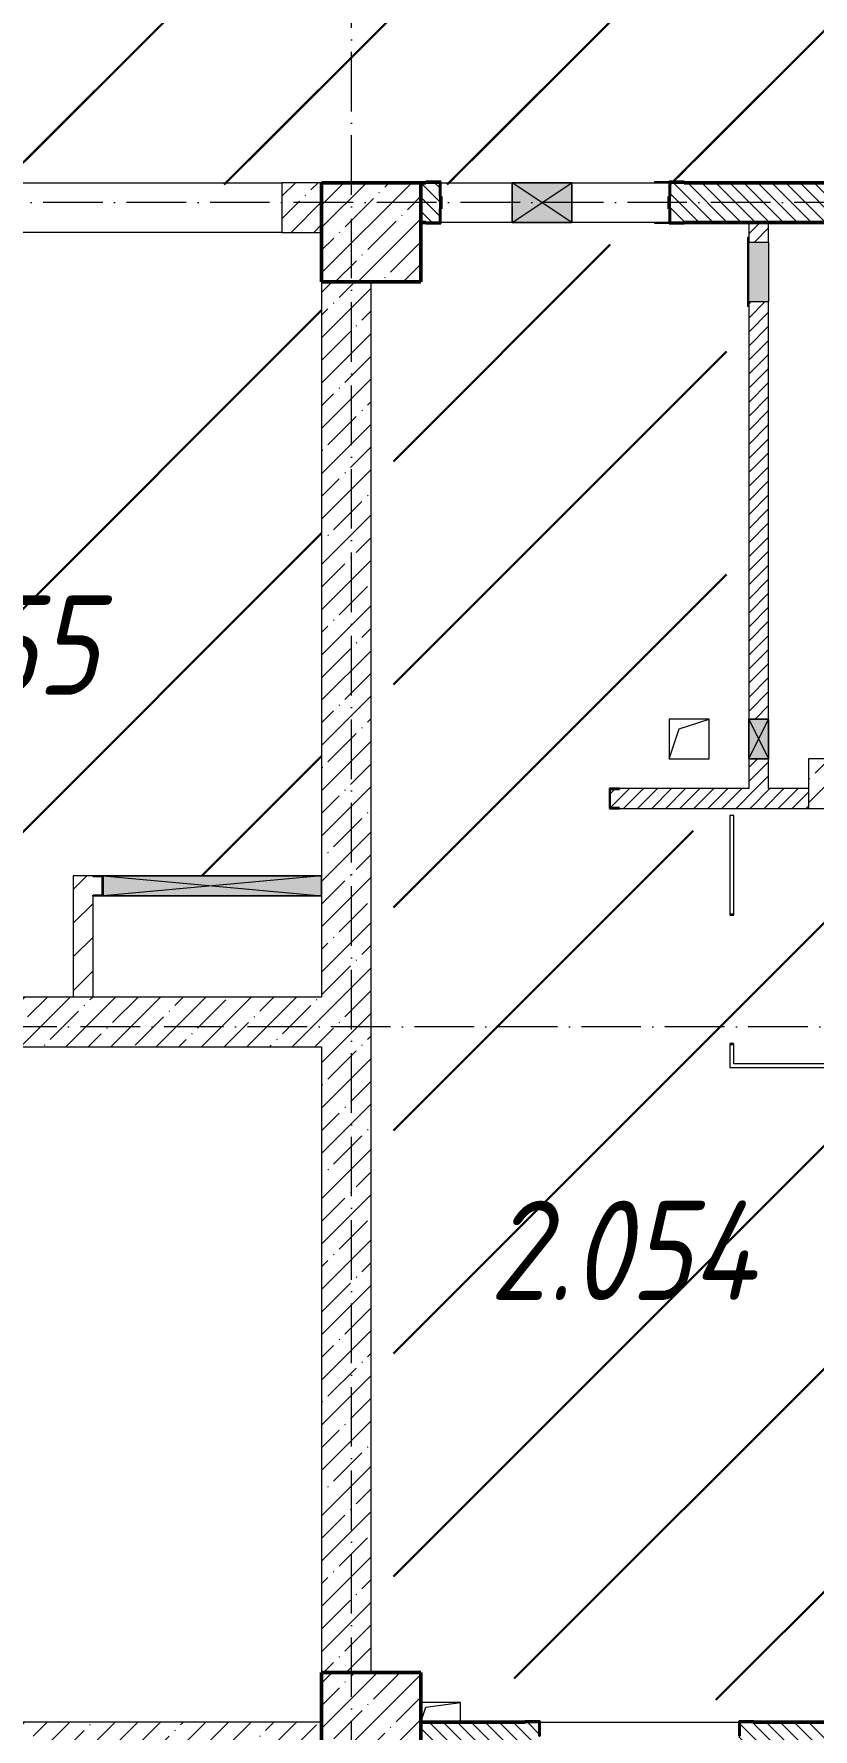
# Model space of a CAD drawing. Header units: millimetres. Extents: x -17017 to 628417, y -109036 to 199237.
# Drawn here: x 520420 to 524342, y 89081 to 97614 of the extents above; entities that cross this region are included whole.
import ezdxf

# ---------------------------------------------------------------- set-up
doc = ezdxf.new("R2010")
doc.units = ezdxf.units.MM
doc.linetypes.add('50_200_ШТРИХ_1Т_ш5_п1_п1_', pattern=[700, 500, -100, 0, -100])
for name, color, linetype, lineweight in [('3.1) ЖБ окна 1.2 м', 102, 'Continuous', 30), ('A-DETL-GENF-OTLN', 7, 'Continuous', 9), ('A-DOOR-OPNG-MCUT', 7, 'Continuous', 35), ('A-GENM-____-MCUT', 7, 'Continuous', 25), ('A-GENM-____-OTLN', 7, 'Continuous', 9), ('A-GENM-____-OTLN-1', 7, 'Continuous', 25), ('A-GLAZ-____-OTLN', 7, 'Continuous', 9), ('A-WALL-____-MCUT-1', 7, 'Continuous', 9), ('A-WALL-____-MCUT-2', 7, 'Continuous', 50), ('A-WALL-____-OTLN', 7, 'Continuous', 9), ('A-WALL-____-PATT-1', 7, 'Continuous', 9), ('A-WALL-FNSH-MCUT-1', 7, 'Continuous', 9), ('I-WALL-____-OTLN', 7, 'Continuous', 9), ('S-COLS-____-MCUT', 7, 'Continuous', 50), ('S-COLS-____-OTLN', 7, 'Continuous', 9), ('S-GRID-____-OTLN-1', 7, '50_200_ШТРИХ_1Т_ш5_п1_п1_', 9), ('Марки помещений', 7, 'Continuous', 9), ('стяжа', 7, 'Continuous', 30)]:
    doc.layers.add(name, color=color, linetype=linetype, lineweight=lineweight)
doc.layers.add('A-DOOR-____-OTLN-1', color=7, linetype='Continuous', lineweight=9, true_color=0xffffff)
doc.layers.add('A-GLAZ-____-OTLN-1', color=7, linetype='Continuous', lineweight=9, true_color=0xc0c0c0)
doc.styles.add('ISOCPEUR_I_3', font='isocpeui.ttf', dxfattribs={"width": 0.85, "height": 2.2})
pattern_1 = [(45, (524287.85, 195180.7), (-561.266, 561.266), [])]
pattern_2 = [(45, (516567.8, 90784.41), (-114.0493, 114.0493), []), (45, (516681.85, 90784.41), (-114.0493, 114.0493), [201.612, -40.322, 3.353, -36.97])]
pattern_3 = [(135, (516567.8, 90784.41), (-35.35534, -35.35534), [])]
pattern_4 = [(45, (516567.8, 90784.41), (-84.8528, 84.8528), [])]
pattern_5 = [(45, (516567.8, 90784.41), (-35.35534, 35.35534), [])]

# ---------------------------------------------------------------- blocks, each defined once
blk = doc.blocks.new('BSC_Колонна _Прямоугольная - 500х500-V83-АР1_План отверстий 2 этажа в осях 1-64_А-ГГ')
at = {"layer": 'S-COLS-____-OTLN'}
h = blk.add_hatch(dxfattribs=at)
h.set_pattern_fill('FP_112', color=256, style=0, pattern_type=2)
h.set_pattern_definition([(45, (-5550, -5831.04), (-114.0493, 114.0493), []), (45, (-5435.95, -5831.04), (-114.0493, 114.0493), [201.613, -40.323, 3.353, -36.97])])
h.paths.add_polyline_path([(-250, -250), (250, -250), (250, 250), (-250, 250)], flags=0)
at = {"layer": 'S-COLS-____-MCUT'}
for p, q in [((250, 250), (-250, 250)), ((-250, 250), (-250, -250)), ((250, -250), (250, 250)), ((-250, -250), (250, -250))]:
    blk.add_line(p, q, dxfattribs=at)
blk = doc.blocks.new('BSC_Колонна _Прямоугольная - 500х500-V84-АР1_План отверстий 2 этажа в осях 1-64_А-ГГ')
at = {"layer": 'S-COLS-____-OTLN'}
h = blk.add_hatch(dxfattribs=at)
h.set_pattern_fill('FP_113', color=256, style=0, pattern_type=2)
h.set_pattern_definition([(45, (-5550, 1668.96), (-114.0493, 114.0493), []), (45, (-5435.95, 1668.96), (-114.0493, 114.0493), [201.613, -40.323, 3.353, -36.97])])
h.paths.add_polyline_path([(-250, -250), (250, -250), (250, 250), (-250, 250)], flags=0)
at = {"layer": 'S-COLS-____-MCUT'}
for p, q in [((250, 250), (-250, 250)), ((-250, 250), (-250, -250)), ((250, -250), (250, 250)), ((-250, -250), (250, -250))]:
    blk.add_line(p, q, dxfattribs=at)
blk = doc.blocks.new('DOR_ДУ_распашная__1Ст_Прямоугольная_ШЕР - Вн_650х2100h_Кабинки С_у-19996353-АР1_План отверстий 2 этажа в осях 1-64_А-ГГ')
at = {"layer": 'A-DOOR-OPNG-MCUT'}
for p, q in [((-325, 10), (-325, -10)), ((325, -10), (325, 10))]:
    blk.add_line(p, q, dxfattribs=at)
blk = doc.blocks.new('Фахверк_СКБ_Уголок - 250_2700-27497298-АР1_План отверстий 2 этажа в осях 1-64_А-ГГ')
at = {"layer": 'A-GENM-____-MCUT'}
for p, q in [((200, 181), (125, 181)), ((125, 181), (125, 106)), ((131, 106), (131, 175)), ((131, 175), (200, 175)), ((200, 175), (200, 181)), ((125, 106), (131, 106)), ((131, -6), (125, -6)), ((125, -6), (125, -81)), ((125, -81), (200, -81)), ((131, -75), (131, -6)), ((200, -75), (131, -75)), ((200, -81), (200, -75))]:
    blk.add_line(p, q, dxfattribs=at)
blk = doc.blocks.new('154_Стойка_СКБ_Уголок - СМ-2180_200-28268025-АР1_План отверстий 2 этажа в осях 1-64_А-ГГ')
at = {"layer": 'A-GENM-____-MCUT'}
for p, q in [((125, 156), (125, 81)), ((200, 156), (125, 156)), ((131, 81), (131, 150)), ((131, 150), (200, 150)), ((200, 150), (200, 156)), ((125, 81), (131, 81)), ((131, 19), (125, 19)), ((125, 19), (125, -56)), ((131, -50), (131, 19)), ((125, -56), (200, -56)), ((200, -50), (131, -50)), ((200, -56), (200, -50))]:
    blk.add_line(p, q, dxfattribs=at)
blk = doc.blocks.new('Стойка_Влож_Уголок_Опорный - Уголок-28213941-АР1_План отверстий 2 этажа в осях 1-64_А-ГГ')
at = {"layer": 'A-GENM-____-OTLN'}
for p, q in [((-212, -6), (-212, 0)), ((0, 0), (0, -6)), ((-212, -75), (-212, -6)), ((-212, -6), (-206, -6)), ((-212, -75), (-206, -75)), ((-6, -6), (0, -6)), ((-6, -75), (0, -75)), ((0, -6), (0, -75))]:
    blk.add_line(p, q, dxfattribs=at)
blk = doc.blocks.new('Фахверк_СКБ_Уголок - 200_3550_зеркало-28264001-АР1_План отверстий 2 этажа в осях 1-64_А-ГГ')
at = {"layer": 'A-GENM-____-MCUT'}
for p, q in [((200, 156), (125, 156)), ((125, 156), (125, 81)), ((131, 81), (131, 150)), ((131, 150), (200, 150)), ((200, 150), (200, 156)), ((125, 81), (131, 81)), ((131, 19), (125, 19)), ((125, 19), (125, -56)), ((131, -50), (131, 19)), ((125, -56), (200, -56)), ((200, -50), (131, -50)), ((200, -56), (200, -50))]:
    blk.add_line(p, q, dxfattribs=at)
blk = doc.blocks.new('154_Фахверк_СКБ_Швеллер - Тип_100_3960-28331862-АР1_План отверстий 2 этажа в осях 1-64_А-ГГ')
at = {"layer": 'A-GENM-____-MCUT'}
for p, q in [((175, 50), (125, 50)), ((125, 50), (125, -50)), ((128, 47), (175, 47)), ((128, -47), (128, 47)), ((175, 47), (175, 50)), ((125, -50), (175, -50)), ((175, -47), (128, -47)), ((175, -50), (175, -47))]:
    blk.add_line(p, q, dxfattribs=at)
blk = doc.blocks.new('AR_Отверстие Ниша - Лючок-32404312-АР1_План отверстий 2 этажа в осях 1-64_А-ГГ')
at = {"layer": 'A-GLAZ-____-OTLN'}
blk.add_hatch(color=256, dxfattribs=at).paths.add_polyline_path([(-150, -50), (150, -50), (150, 50), (-150, 50)], flags=0)
for p, q in [((-150, 50), (150, 50)), ((-150, -50), (-150, 50)), ((150, 50), (150, -50)), ((150, -50), (-150, -50))]:
    blk.add_line(p, q, dxfattribs=at)
blk = doc.blocks.new('Л_Общий_Лючок - Лючок-29683929-АР1_План отверстий 2 этажа в осях 1-64_А-ГГ')
at = {"layer": 'A-GLAZ-____-OTLN-1'}
blk.add_hatch(color=256, dxfattribs=at).paths.add_polyline_path([(324, -6), (324, 0), (-24, 0), (-24, -6), (300, -6)], flags=0)
at = {"layer": 'A-GLAZ-____-OTLN'}
for p, q in [((-24, 0), (-24, -6)), ((324, 0), (324, -6)), ((-24, -6), (324, -6))]:
    blk.add_line(p, q, dxfattribs=at)
blk = doc.blocks.new('AR_Отверстие прямоугольное _в стене_ - AR_Отверстие прямоугольное _в стене__ВК-32402434-АР1_План отверстий 2 этажа в осях 1-64_А-ГГ')
at = {"layer": 'A-GLAZ-____-OTLN'}
blk.add_hatch(color=256, dxfattribs=at).paths.add_polyline_path([(-100, -50), (100, -50), (100, 50), (-100, 50)], flags=0)
at = {"layer": 'A-DETL-GENF-OTLN'}
for p, q in [((-100, -50), (-100, 50)), ((-100, 50), (100, 50)), ((100, 50), (-100, -50)), ((-100, 50), (100, -50)), ((100, 50), (-100, 50)), ((-100, 50), (-100, -50)), ((100, 50), (100, -50)), ((100, -50), (100, 50)), ((100, -50), (-100, -50)), ((-100, -50), (100, -50))]:
    blk.add_line(p, q, dxfattribs=at)
blk = doc.blocks.new('AR_Отверстие прямоугольное _в плите_ - AR_Отверстие прямоугольное _в плите_-30459207-АР1_План отверстий 2 этажа в осях 1-64_А-ГГ')
at = {"layer": 'A-GENM-____-OTLN'}
for p, q in [((100, 100), (-100, 100)), ((-100, 100), (-100, -100)), ((-50, 50), (100, 100)), ((100, -100), (100, 100)), ((-100, -100), (-50, 50)), ((-100, -100), (100, -100))]:
    blk.add_line(p, q, dxfattribs=at)
blk = doc.blocks.new('AR_Отверстие прямоугольное _в плите_ - AR_Отверстие прямоугольное _в плите_-30510746-АР1_План отверстий 2 этажа в осях 1-64_А-ГГ')
at = {"layer": 'A-GENM-____-OTLN'}
for p, q in [((100, 50), (-100, 50)), ((-100, -50), (-75, 25)), ((-75, 25), (100, 50)), ((100, -50), (100, 50))]:
    blk.add_line(p, q, dxfattribs=at)
blk = doc.blocks.new('AR_Отверстие прямоугольное _в стене_ - AR_Отверстие прямоугольное _в стене__ОВ-36901919-АР1_План отверстий 2 этажа в осях 1-64_А-ГГ')
at = {"layer": 'A-GLAZ-____-OTLN'}
blk.add_hatch(color=256, dxfattribs=at).paths.add_polyline_path([(-550, -50), (550, -50), (550, 50), (-550, 50)], flags=0)
at = {"layer": 'A-DETL-GENF-OTLN'}
for p, q in [((-550, -50), (-550, 50)), ((-550, 50), (550, 50)), ((550, 50), (-550, -50)), ((-550, 50), (550, -50)), ((550, 50), (-550, 50)), ((-550, 50), (-550, -50)), ((550, 50), (550, -50)), ((550, -50), (550, 50)), ((550, -50), (-550, -50)), ((-550, -50), (550, -50))]:
    blk.add_line(p, q, dxfattribs=at)
blk = doc.blocks.new('AR_Отверстие прямоугольное _в стене__БезПР - AR_Отверстие прямоугольное _в стене__БезПР-36428349-АР1_План отверстий 2 этажа в осях 1-64_А-ГГ')
at = {"layer": 'A-GLAZ-____-OTLN'}
blk.add_hatch(color=256, dxfattribs=at).paths.add_polyline_path([(-150, 100), (-150, -100), (150, -100), (150, 100)], flags=0)
at = {"layer": 'A-DETL-GENF-OTLN'}
for p, q in [((-150, -100), (-150, 100)), ((-150, 100), (150, 100)), ((150, 100), (-150, -100)), ((-150, 100), (150, -100)), ((150, 100), (-150, 100)), ((-150, 100), (-150, -100)), ((150, 100), (150, -100)), ((150, -100), (150, 100)), ((150, -100), (-150, -100)), ((-150, -100), (150, -100))]:
    blk.add_line(p, q, dxfattribs=at)
at = {"layer": 'A-GLAZ-____-OTLN'}
blk.add_line((150, 100), (-150, 100), dxfattribs=at)
blk = doc.blocks.new('154_Фахверк_СКБ_Швеллер - Тип_100_3960-V200-АР1_План отверстий 2 этажа в осях 1-64_А-ГГ')
at = {"layer": 'A-GENM-____-MCUT'}
for p, q in [((125, 50), (175, 50)), ((128, 47), (128, -47)), ((175, 47), (128, 47)), ((175, 50), (175, 47)), ((175, -50), (125, -50)), ((128, -47), (175, -47)), ((175, -47), (175, -50))]:
    blk.add_line(p, q, dxfattribs=at)
blk = doc.blocks.new('2этаж')
at = {"layer": 'S-GRID-____-OTLN-1', "color": 251, "ltscale": 0.6, "true_color": 0x636466}
for p, q in [((-10141.7, 454533.3), (-10141.7, 508896.9)), ((74727.1, 464997), (-20260.4, 464997)), ((88359, 460847), (-20260.4, 460847))]:
    blk.add_line(p, q, dxfattribs=at)

msp = doc.modelspace()

# ---------------------------------------------------------------- hatches: boundary and pattern name
at = {"layer": 'A-WALL-____-PATT-1'}
h = msp.add_hatch(dxfattribs=at)
h.set_pattern_fill('FP_25', color=256, style=0, pattern_type=2)
h.set_pattern_definition(pattern_2)
h.paths.add_polyline_path([(521867.8, 96615.5), (521867.8, 96865.5), (521667.8, 96865.5), (521667.8, 96615.5)], flags=0)
h.paths.add_polyline_path([(519517.8, 96615.5), (520067.8, 96615.5), (520067.8, 96865.5), (519517.8, 96865.5)], flags=0)
h = msp.add_hatch(dxfattribs=at)
h.set_pattern_fill('FP_6', color=256, style=0, pattern_type=2)
h.set_pattern_definition(pattern_3)
h.paths.add_polyline_path([(526442.8, 96665.5), (526967.8, 96665.5), (526967.8, 96865.5), (526373.8, 96865.5), (526373.8, 96796.5), (526367.8, 96796.5), (526367.8, 96734.5), (526373.8, 96734.5), (526373.8, 96665.5)], flags=0)
h.paths.add_polyline_path([(525211.8, 96665.5), (525211.8, 96734.5), (525217.8, 96734.5), (525217.8, 96796.5), (525211.8, 96796.5), (525211.8, 96865.5), (523623.8, 96864.7), (523623.8, 96796.5), (523617.8, 96796.5), (523617.8, 96734.5), (523623.8, 96734.5), (523624, 96665.5), (525142.8, 96665.5)], flags=0)
h.paths.add_polyline_path([(522461.8, 96665.5), (522461.8, 96734.5), (522467.8, 96734.5), (522467.8, 96796.5), (522461.8, 96796.5), (522461.8, 96865.5), (522367.8, 96865.5), (522367.8, 96665.5), (522392.8, 96665.5)], flags=0)
h = msp.add_hatch(dxfattribs=at)
h.set_pattern_fill('FP_5', color=256, style=0, pattern_type=2)
h.set_pattern_definition(pattern_5)
h.paths.add_polyline_path([(524117.8, 93815.5), (524117.8, 93965.5), (524017.8, 93965.5), (524017.8, 93815.5)], flags=0)
h.paths.add_polyline_path([(524017.8, 94165.5), (524117.8, 94165.5), (524117.8, 96265.5), (524017.8, 96265.5), (524017.8, 94960.3)], flags=0)
h.paths.add_polyline_path([(524017.8, 96565.5), (524117.8, 96565.5), (524117.8, 96665.5), (524017.8, 96665.5)], flags=0)
h = msp.add_hatch(dxfattribs=at)
h.set_pattern_fill('FP_25', color=256, style=0, pattern_type=2)
h.set_pattern_definition(pattern_2)
h.paths.add_polyline_path([(522117.8, 92765.5), (522117.8, 96365.5), (521867.8, 96365.5), (521867.8, 92765.5)], flags=0)
h = msp.add_hatch(dxfattribs=at)
h.set_pattern_fill('FP_25', color=256, style=0, pattern_type=2)
h.set_pattern_definition(pattern_2)
h.paths.add_polyline_path([(529217.8, 93715.5), (529217.8, 93965.5), (525017.8, 93965.5), (525017.8, 93715.5), (528926.4, 93715.5)], flags=0)
h.paths.add_polyline_path([(524817.8, 93715.5), (524817.8, 93965.5), (524317.8, 93965.5), (524317.8, 93715.5)], flags=0)
h = msp.add_hatch(dxfattribs=at)
h.set_pattern_fill('FP_5', color=256, style=0, pattern_type=2)
h.set_pattern_definition(pattern_5)
h.paths.add_polyline_path([(524317.8, 93715.5), (524317.8, 93815.5), (523367.8, 93815.5), (523367.8, 93812.5), (523320.8, 93812.5), (523320.8, 93718.5), (523367.8, 93718.5), (523367.8, 93715.5), (523624, 93715.5)], flags=0)
h = msp.add_hatch(dxfattribs=at)
h.set_pattern_fill('FP_4', color=256, style=0, pattern_type=2)
h.set_pattern_definition(pattern_4)
h.paths.add_polyline_path([(520617.8, 93275.5), (520717.8, 93275.5), (520717.8, 93278.5), (520764.8, 93279.5), (520764.8, 93372.5), (520717.8, 93372.5), (520717.8, 93375.5), (520617.8, 93375.5), (520617.8, 93278.5)], flags=0)
h = msp.add_hatch(dxfattribs=at)
h.set_pattern_fill('FP_4', color=256, style=0, pattern_type=2)
h.set_pattern_definition(pattern_4)
h.paths.add_polyline_path([(520717.8, 92765.5), (520717.8, 93275.5), (520617.8, 93275.5), (520617.8, 92765.5)], flags=0)
h = msp.add_hatch(dxfattribs=at)
h.set_pattern_fill('FP_25', color=256, style=0, pattern_type=2)
h.set_pattern_definition(pattern_2)
h.paths.add_polyline_path([(522117.8, 92515.5), (522117.8, 92765.5), (516667.8, 92765.5), (516667.8, 92515.5), (521867.8, 92515.5)], flags=0)
h = msp.add_hatch(dxfattribs=at)
h.set_pattern_fill('FP_25', color=256, style=0, pattern_type=2)
h.set_pattern_definition(pattern_2)
h.paths.add_polyline_path([(522117.8, 89365.5), (522117.8, 92515.5), (521867.8, 92515.5), (521867.8, 89365.5)], flags=0)
h = msp.add_hatch(dxfattribs=at)
h.set_pattern_fill('FP_25', color=256, style=0, pattern_type=2)
h.set_pattern_definition(pattern_2)
h.paths.add_polyline_path([(521867.8, 88865.5), (521867.8, 89115.5), (514367.8, 89115.5), (514367.8, 88865.5), (521856.5, 88865.5)], flags=0)
h = msp.add_hatch(dxfattribs=at)
h.set_pattern_fill('FP_6', color=256, style=0, pattern_type=2)
h.set_pattern_definition(pattern_3)
h.paths.add_polyline_path([(526967.8, 88865.5), (526967.8, 89115.5), (523973.8, 89115.5), (523973.8, 89046.5), (523967.8, 89046.5), (523967.8, 88934.5), (523973.8, 88934.5), (523973.8, 88865.5), (525391.4, 88865.5)], flags=0)
h.paths.add_polyline_path([(522892.8, 88865.5), (522961.8, 88865.5), (522961.8, 88934.5), (522967.8, 88934.5), (522967.8, 89046.5), (522961.8, 89046.5), (522961.8, 89115.5), (522367.8, 89115.5), (522367.8, 88865.5)], flags=0)
at = {"layer": 'стяжа'}
h = msp.add_hatch(dxfattribs=at)
h.set_pattern_fill('ANSI31', color=5, scale=250)
h.set_pattern_definition(pattern_1)
h.paths.add_polyline_path([(555123.4, 99965.5), (514249.8, 99965.5), (514249.8, 96855.5), (555123.4, 96855.5)])
h.paths.add_polyline_path([(531467.8, 96265.5), (545867.8, 96265.5), (545867.8, 89465.5), (531467.8, 89465.5)])
h.paths.add_polyline_path([(545867.8, 96015.5), (597675.2, 96015.5), (597675.2, 89115.3), (545867.8, 89115.3)])
h = msp.add_hatch(dxfattribs=at)
h.set_pattern_fill('ANSI31', color=5, scale=250)
h.set_pattern_definition(pattern_1)
h.paths.add_polyline_path([(597675.2, 89115.3), (545867.8, 89115.3), (531467.8, 89465.5), (531467.8, 96855.5), (514249.8, 96855.5), (514249.8, 99965.5), (555123.4, 99965.5), (555123.4, 96015.5), (597675.2, 96015.5)])
h.paths.add_polyline_path([(536867.8, 89343), (536879.8, 89343), (536879.8, 89368), (536867.8, 89368)], flags=16)
h.paths.add_polyline_path([(536867.8, 96065.5), (536867.8, 94865.5), (536867.8, 93529.3, -2.052883), (536898.8, 93553.5, -0.372712), (536767.8, 93582.5), (536767.8, 94819.5), (536872, 96065.5)], flags=0)
h.paths.add_polyline_path([(538199.8, 96572.8, -0.625627), (538317.8, 96815.4), (538199.8, 96844.9)], flags=16)
h.paths.add_polyline_path([(538079.8, 96765.5), (537979.8, 96765.5), (537979.8, 96465.5), (538079.8, 96465.5)], flags=16)
h.paths.add_polyline_path([(538288.5, 96277.5, -1), (538337.1, 96265.5), (538517.8, 96265.5), (538517.8, 96277.5)], flags=16)
h.paths.add_polyline_path([(537867.8, 96977.5), (538079.8, 96977.5), (538199.8, 97118.2), (537867.8, 97118.2)], flags=16)
h.paths.add_polyline_path([(516417.8, 96977.5), (519857.8, 96981.5), (516417.8, 96981.5), (516410.9, 96977.5)], flags=16)
h.paths.add_polyline_path([(514617.8, 97657.5), (514617.8, 97115.5), (514729.8, 96977.5), (514729.8, 97657.5)], flags=16)
h.paths.add_polyline_path([(514367.8, 97565.5), (514597.8, 97115.5), (514597.8, 97545.5), (514398.6, 98978.7, -0.526622), (514367.8, 98951.3)], flags=16)
h.paths.add_polyline_path([(545979.8, 99753.5), (545367.8, 99753.5), (545255.8, 99653.5), (545979.8, 99653.5)], flags=16)
h.paths.add_polyline_path([(552967.8, 96877.5), (552967.8, 96865.5), (554367.8, 96865.5), (554430.8, 96877.5)], flags=16)
h.paths.add_polyline_path([(539799.8, 96425.5), (539799.8, 96065.5), (538867.8, 96065.5), (538555.8, 96065.5), (538555.8, 97118.2), (538867.8, 97118.2), (538867.8, 96877.5), (540292.8, 96877.5), (540292.8, 96425.5)], flags=16)
h.paths.add_polyline_path([(538667.8, 96877.5), (538655.8, 96877.5), (538655.8, 96865.5), (538667.8, 96265.5)], flags=0)
h.paths.add_polyline_path([(537967.8, 96265.5), (538667.8, 96265.5), (539017.8, 96665.5), (538867.8, 96665.5)], flags=16)
h.paths.add_polyline_path([(539896.3, 96653.5, -1), (539847.7, 96665.5), (539579.8, 96665.5), (539579.8, 96653.5)], flags=0)
h.paths.add_polyline_path([(539567.8, 96865.5), (539567.8, 96065.5), (539467.8, 96065.5), (539467.8, 96165.5), (539467.8, 96865.5)], flags=0)
h.paths.add_polyline_path([(542355.8, 96265.5), (542367.8, 96265.5), (542367.8, 96365.5), (542355.8, 96653.5)], flags=16)
h.paths.add_polyline_path([(545467.8, 96115.5), (546767.8, 96115.5), (546767.8, 96665.5), (545967.8, 96665.5), (545467.8, 96691.8)], flags=0)
h.paths.add_polyline_path([(542042.8, 96865.5), (542042.8, 96665.5), (542367.8, 96665.5), (542367.8, 96865.5)], flags=16)
h.paths.add_polyline_path([(542867.8, 96365.5), (545467.8, 96365.5), (545467.8, 96015.5), (546867.8, 96015.5), (546867.8, 96665.5), (546767.8, 96665.5), (546742.8, 96665.5), (545921.3, 96877.5), (546667.8, 96877.5), (547667.8, 96877.5), (549292.8, 96877.5), (549292.8, 96665.5), (549267.8, 96665.5), (549267.8, 96015.5), (547867.8, 96015.5), (547767.8, 96015.5), (545367.8, 96015.5)], flags=16)
h.paths.add_polyline_path([(542867.8, 96665.5), (545367.8, 96665.5), (545367.8, 96865.5), (542867.8, 96865.5)], flags=16)
h.paths.add_polyline_path([(514729.8, 99903.5), (514729.8, 99653.5), (514367.8, 99653.5), (514367.8, 99903.5), (542255.8, 99903.5), (542867.8, 99753.5), (542867.8, 99903.5), (545255.8, 99903.5), (545867.8, 99765.5), (545255.8, 99765.5), (545255.8, 99903.5), (543315.8, 99903.5), (543315.8, 99653.5), (542255.8, 99653.5)], flags=16)
h.paths.add_polyline_path([(535767.8, 96865.5), (535767.8, 96665.5), (536367.8, 96665.5), (535667.8, 96846.1), (535667.8, 96665.5), (535767.8, 96665.5), (536367.8, 96865.5)], flags=16)
h.paths.add_polyline_path([(535667.8, 96265.5), (535667.8, 96365.5), (536667.8, 96365.5), (536667.8, 96265.5), (536667.8, 96053.5), (536655.8, 96053.5)], flags=16)
h.paths.add_polyline_path([(544262.2, 93301.5, -1), (543782.2, 93301.5, -1)], flags=0)
h.paths.add_polyline_path([(545057.4, 98007.9, -1), (545537.4, 98007.9, -1)], flags=16)
h.paths.add_polyline_path([(546667.8, 96865.5), (547667.8, 96865.5), (547867.8, 96865.5), (547867.8, 96115.5), (547767.8, 96015.5), (547767.8, 96665.5), (546967.8, 96665.5), (545967.8, 96865.5)], flags=0)
h.paths.add_polyline_path([(551255.8, 99903.5), (551867.8, 99765.5), (551867.8, 99903.5), (554255.8, 99903.5), (555002.8, 99765.5), (555067.8, 99765.5), (555067.8, 99653.5), (554255.8, 99653.5), (552315.8, 99903.5), (552315.8, 99653.5), (551255.8, 99653.5), (545979.8, 99903.5)], flags=16)
h.paths.add_polyline_path([(535237.3, 94778.2, -1), (534757.3, 94778.2, -1)], flags=0)
h.paths.add_polyline_path([(543367.8, 89365.5), (542867.8, 89365.5), (542867.8, 89340.5), (543342.8, 89340.5)], flags=16)
h.paths.add_polyline_path([(545365.3, 89440.5), (545842.8, 89440.5), (545867.8, 89465.5), (545365.3, 89465.5)], flags=16)
h.paths.add_polyline_path([(545879.8, 89127.5), (545879.8, 89385.5), (545867.8, 89385.5), (545867.8, 89365.5)], flags=16)
h.paths.add_polyline_path([(546567.8, 89127.5), (548367.8, 89127.5), (549567.8, 89127.5), (551355.8, 89127.5), (551832.5, 89443), (551390.3, 89443), (551390.3, 89115.5), (549567.8, 89115.5), (548442.8, 89115.5), (546567.8, 89115.5), (545879.8, 89127.5)], flags=16)
h.paths.add_polyline_path([(551067.8, 96665.5), (551367.8, 96665.5), (551367.8, 96865.5), (551067.8, 96865.5)], flags=16)
h.paths.add_polyline_path([(550967.8, 95965.5), (551367.8, 95965.5), (551367.8, 96065.5), (551067.8, 96065.5)], flags=16)
h.paths.add_polyline_path([(550967.8, 96065.5), (550967.8, 95953.5), (550955.8, 95953.5), (550955.8, 96865.5), (550967.8, 96865.5)], flags=16)
h.paths.add_polyline_path([(554767.8, 95965.5), (554867.8, 95965.5), (554867.8, 96065.5), (554767.8, 96065.5)], flags=0)
h.paths.add_polyline_path([(551467.8, 96665.5), (554767.8, 96665.5), (554767.8, 95965.5), (554879.8, 95953.5), (554879.8, 95965.5), (552967.8, 95965.5), (551367.8, 95965.5), (551367.8, 96065.5), (551467.8, 96065.5)], flags=16)
h.paths.add_polyline_path([(552867.8, 96865.5), (552867.8, 96665.5), (552967.8, 96665.5), (554367.8, 96865.5)], flags=16)
h.paths.add_polyline_path([(554355.8, 89115.5), (554367.8, 89115.5), (554415.9, 89127.5), (554355.8, 89127.5)], flags=16)
h.paths.add_polyline_path([(552567.8, 89127.5), (554355.8, 89115.5), (552567.8, 89115.5), (551879.8, 89127.5)], flags=16)
h.paths.add_polyline_path([(551870.3, 89365.5), (551845.3, 89365.5), (551845.3, 89443), (551870.3, 89468)], flags=16)
h.paths.add_polyline_path([(524942.8, 96977.5), (521867.8, 96977.5), (521667.8, 96865.5), (521867.8, 96865.5)], flags=16)
h.paths.add_polyline_path([(526967.8, 96865.5), (526442.8, 96865.5), (524942.8, 96977.5), (526642.8, 96977.5)], flags=16)
h.paths.add_polyline_path([(557592.8, 89340.5), (557567.8, 89365.5), (557567.8, 89121.5), (557592.8, 89121.5)], flags=0)
h.paths.add_polyline_path([(555767.8, 89115.5), (557567.8, 89115.5), (558417.8, 89375), (557917.8, 89375), (557917.8, 89365.5), (557567.8, 89365.5)], flags=16)
h.paths.add_polyline_path([(555742.8, 89340.5), (555767.8, 89365.5), (555417.8, 89365.5), (555417.8, 89340.5)], flags=16)
h.paths.add_polyline_path([(561267.8, 89368), (561267.8, 92790.5), (561067.9, 89368)], flags=16)
h.paths.add_polyline_path([(561770.3, 89343), (561770.3, 89377.5), (561417.8, 89377.5), (561417.8, 89343)], flags=16)
h.paths.add_polyline_path([(558755.3, 89121.5), (558767.8, 89121.5), (558767.8, 89127.5), (558755.3, 89127.5)], flags=16)
h.paths.add_polyline_path([(560905.8, 89377.5), (561267.8, 92790.5), (561267.8, 89115.5), (560642.8, 89115.5), (558767.8, 89115.5), (558742.8, 89133.3), (558742.8, 89127.5), (560567.8, 89127.5), (560905.8, 89300.6)], flags=16)
h.paths.add_polyline_path([(521867.8, 96977.5), (519867.8, 96977.5), (519517.8, 96865.5), (520067.8, 96865.5)], flags=16)
h.paths.add_polyline_path([(560567.8, 89127.5), (560905.8, 89127.5), (560917.8, 89115.5), (560642.8, 89115.5)], flags=0)
h.paths.add_polyline_path([(575567.8, 89227.5), (570857.8, 89227.5), (570777.4, 89127.5), (575567.8, 89127.5), (575567.8, 89127.5)], flags=16)
h.paths.add_polyline_path([(569567.8, 89127.5), (569587.8, 89127.5), (569587.8, 89227.5), (569567.8, 89227.5)], flags=16)
h.paths.add_polyline_path([(563567.8, 89127.5), (564767.8, 89127.5), (566565.3, 89127.5), (566565.3, 89377.5), (567055.8, 89377.5), (567067.8, 89380), (567067.8, 94740.5), (567067.8, 95965.5), (567379.8, 96021.4), (567379.8, 89477.5), (567529.8, 89477.5), (569637.7, 89115.5), (567379.8, 89115.5), (567379.8, 89343), (566590.3, 89343), (566590.3, 89115.5), (564767.8, 89115.5), (563642.8, 89115.5), (561773.8, 89115.5), (561773.8, 89127.5)], flags=16)
h.paths.add_polyline_path([(566567.8, 89115.5), (566567.8, 89127.5), (566565.3, 89127.5), (564767.8, 89115.5)], flags=0)
h.paths.add_polyline_path([(564515.2, 91248.2, -1), (564995.2, 91248.2, -1)], flags=16)
h.paths.add_polyline_path([(567067.8, 89368), (566917.8, 89368), (566917.8, 89365.5), (567067.8, 89365.5)], flags=0)
h.paths.add_polyline_path([(569567.8, 89115.5), (570314, 89345.5), (569587.8, 89345.5), (569457.8, 89329), (569457.8, 89115.5)], flags=16)
h.paths.add_polyline_path([(569457.8, 89477.5), (570857.8, 89477.5), (570857.8, 89227.5), (570767.8, 89121.5), (570767.8, 89127.5), (570747.8, 89127.5), (569870.6, 89365.5), (569567.8, 89365.5)], flags=16)
h.paths.add_polyline_path([(588539.1, 89477.5), (588287.8, 89377.5), (588979.8, 89377.5), (589099.1, 89477.5)], flags=16)
h.paths.add_polyline_path([(578567.8, 89127.5), (578587.8, 89127.5), (578587.8, 89227.5), (578567.8, 89227.5)], flags=0)
h.paths.add_polyline_path([(578567.8, 89127.5), (579309, 89345.5), (578587.8, 89345.5), (578457.8, 89329), (578457.8, 89127.5)], flags=0)
h.paths.add_polyline_path([(575587.8, 89127.5), (575567.8, 89127.5), (575567.8, 89121.5), (575587.8, 89121.5)], flags=16)
h.paths.add_polyline_path([(575467.8, 89377.5), (576527.8, 89377.5), (576527.8, 89127.5), (576767.8, 89127.5), (578567.8, 89115.5), (576767.8, 89115.5), (576429.8, 89127.5), (576429.8, 89377.5), (575917.8, 89377.5), (575917.8, 89115.5), (575642.8, 89115.5), (575583, 89365.5), (575467.8, 89365.5)], flags=16)
h.paths.add_polyline_path([(575989.2, 91546.1, -1), (576469.2, 91546.1, -1)], flags=16)
h.paths.add_polyline_path([(578457.8, 89477.5), (579857.8, 89477.5), (584477.8, 89227.5), (584477.8, 89477.5), (585517.8, 89477.5), (586982.1, 89227.5), (587459.8, 89227.5), (587459.8, 89477.5), (588219.8, 89477.5), (588287.8, 89465.5), (588287.8, 89377.5), (588287.8, 89115.5), (587642.8, 89115.5), (585767.8, 89115.5), (585429.8, 89127.5), (585429.8, 89377.5), (584917.8, 89377.5), (584917.8, 89115.5), (582767.8, 89115.5), (581642.8, 89115.5), (579767.8, 89115.5), (578863.1, 89365.5), (578567.8, 89365.5)], flags=16)
h.paths.add_polyline_path([(579747.8, 89127.5), (579747.8, 89121.5), (579767.8, 89121.5), (579767.8, 89127.5)], flags=16)
h.paths.add_polyline_path([(581567.8, 89127.5), (582767.8, 89127.5), (584567.8, 89127.5), (584567.8, 89365.5), (584917.8, 89365.5), (584917.8, 89115.5), (584642.8, 89115.5), (582767.8, 89115.5), (581642.8, 89115.5), (579767.8, 89127.5)], flags=16)
h.paths.add_polyline_path([(588219.8, 89577.5), (588219.8, 89445.5), (588267.8, 89445.5), (588539.8, 89577.5)], flags=16)
h.paths.add_polyline_path([(587587.8, 89127.5), (587567.8, 89127.5), (587567.8, 89121.5), (587587.8, 89121.5)], flags=0)
h.paths.add_polyline_path([(587567.8, 89115.5), (588094.5, 89345.5), (587587.8, 89345.5), (585767.8, 89115.5)], flags=16)
h.paths.add_polyline_path([(591355.8, 89477.5), (591355.8, 89377.5), (591967.8, 89377.5), (592079.8, 89477.5)], flags=16)
h.paths.add_polyline_path([(588967.8, 89127.5), (588979.8, 89127.5), (591455.8, 89127.5), (591467.8, 89115.5), (588967.8, 89115.5)], flags=16)
h.paths.add_polyline_path([(596867.8, 89365.5), (597467.8, 89365.5), (597467.8, 89485.5), (596867.8, 89485.5)], flags=16)
h.paths.add_polyline_path([(596842.8, 89115.5), (591979.8, 89115.5), (591979.8, 89227.5), (596867.8, 89227.5), (596967.8, 89247.1), (596967.8, 89345.5), (597467.8, 89345.5), (597467.8, 89115.5)], flags=16)
h.paths.add_polyline_path([(591979.8, 89127.5), (596767.8, 89127.5), (596987.8, 89127.5), (596987.8, 89115.5), (591979.8, 89115.5)], flags=0)
h.paths.add_polyline_path([(545867.8, 96015.5), (545867.8, 96265.5), (531467.8, 96265.5), (531467.8, 89465.5), (545867.8, 89465.5)], flags=16)
h.paths.add_polyline_path([(536852.1, 93541.2, -0.174623), (536786.2, 93563.4, -1.111514), (536736.8, 93558.2, -0.48712), (536767.8, 93582.5), (536767.8, 94819.5), (536867.8, 96015.5), (536867.8, 96065.5), (536770.8, 96065.5), (536667.8, 96065.5), (536667.8, 96053.5), (536655.8, 96053.5), (536655.8, 96065.5), (536767.8, 96065.5), (536864.8, 96065.5), (538667.8, 96065.5), (538867.8, 96065.5), (538867.8, 96165.5), (539467.8, 96165.5), (539467.8, 96065.5), (538867.8, 96065.5), (538555.8, 96065.5), (536872, 96065.5), (536867.8, 96015.5), (536867.8, 94865.5), (536867.8, 93577.8, -0.48712), (536898.8, 93553.5, -0.770165)], flags=0)
h.paths.add_polyline_path([(536867.8, 93529.3, -0.782881), (536867.8, 93577.8)], flags=0)
h.paths.add_polyline_path([(575799.4, 91312.7), (576479.2, 91312.7), (576479.2, 91792.7), (575799.4, 91792.7)], flags=24)
h.paths.add_polyline_path([(564325.5, 91014.8), (565014, 91014.8), (565014, 91494.8), (564325.5, 91494.8)], flags=24)
h.paths.add_polyline_path([(534580.5, 94544.8), (535237.9, 94544.8), (535237.9, 95024.8), (534580.5, 95024.8)], flags=8)
h.paths.add_polyline_path([(543592.5, 93068.1), (544273.4, 93068.1), (544273.4, 93548.1), (543592.5, 93548.1)], flags=8)
h.paths.add_polyline_path([(544867.6, 97774.5), (545548.3, 97774.5), (545548.3, 98254.5), (544867.6, 98254.5)], flags=24)
h = msp.add_hatch(dxfattribs=at)
h.set_pattern_fill('ANSI31', color=5, scale=250)
h.set_pattern_definition(pattern_1)
h.paths.add_polyline_path([(529005.8, 95853.5), (528555.8, 95853.5), (528555.8, 96553.5), (527579.8, 96553.5), (527579.8, 96253.5), (527079.8, 96253.5), (527079.8, 94527.5), (529005.8, 94527.5)])
h.paths.add_polyline_path([(527775.4, 96135.1, -1), (528255.4, 96135.1, -1)], flags=16)
h.paths.add_polyline_path([(526635.8, 96433.5), (524699.8, 96433.5), (524699.8, 94547.5), (526635.8, 94547.5)])
h.paths.add_polyline_path([(526026.2, 96066, -1), (526506.2, 96066, -1)], flags=16)
h.paths.add_polyline_path([(523905.8, 96553.5), (522479.8, 96553.5), (522479.8, 96253.5), (522229.8, 96253.5), (522229.8, 89565.5), (522837.8, 89565.5), (522837.8, 89227.5), (526355.8, 89227.5), (526355.8, 93603.5), (523205.8, 93603.5), (523205.8, 93927.5), (523905.8, 93927.5)])
h.paths.add_polyline_path([(526235.8, 91696.3), (526235.8, 91713.1), (526226.7, 91713.1, 0.253355)], flags=16)
h.paths.add_polyline_path([(523827, 94909.8, -1), (523777, 94909.8, -1)], flags=16)
h.paths.add_polyline_path([(524978.4, 92967.9, -1), (524498.4, 92967.9, -1)], flags=16)
h.paths.add_polyline_path([(524679.8, 92271.7), (525238.5, 91713.1), (524679.8, 91154.4), (524121.1, 91713.1)], flags=16)
h.paths.add_polyline_path([(523924, 90775.7, -1), (523444, 90775.7, -1)], flags=16)
h.paths.add_polyline_path([(521867.8, 94388.5, -2.052883), (521836.8, 94364.2, -0.48712), (521867.8, 94388.5), (521867.8, 96365.5), (521772.6, 96603.5), (521667.8, 96603.5), (520620.5, 95931.4, -2.371531), (520374.4, 95691.5), (519517.8, 95232.9), (519517.8, 95465.5), (518617.8, 95465.5), (518617.8, 95165.5), (518367.8, 95165.5), (516667.8, 95465.5), (516667.8, 92765.5), (518367.8, 92765.5), (518367.8, 93815.5), (518617.8, 93815.5), (518617.8, 92765.5), (519909.7, 92765.5, -16.483773), (519910.4, 92771.5), (519910.8, 92765.5), (520605.8, 92765.5), (520605.8, 93375.5), (521867.8, 93375.5)])
h.paths.add_polyline_path([(516417.8, 96603.5), (516217.8, 96603.5), (516217.8, 96615.5), (515596.6, 96615.5, -1.277333), (515548, 96615.5), (514587.8, 96615.5), (514587.8, 96603.5), (514367.8, 96603.5), (514367.8, 89127.5), (516417.8, 89127.5)])
h.paths.add_polyline_path([(515337.6, 90950.1, -1), (514857.6, 90950.1, -1)], flags=16)
h.paths.add_polyline_path([(530755.8, 93603.5), (530305.8, 93603.5), (530305.8, 93927.5), (530755.8, 93927.5), (530755.8, 96553.5), (529329.8, 96553.5), (529329.8, 93603.5), (527179.8, 93603.5), (527179.8, 89477.5), (527579.8, 89477.5), (527579.8, 89227.5), (530277.8, 89227.5), (530277.8, 89500.5), (530755.8, 89500.5)])
h.paths.add_polyline_path([(527322.5, 90193.4), (528310.8, 90193.4), (528869.5, 90752.1), (529428.1, 90193.4), (528869.5, 89634.8), (528310.8, 90193.4), (527322.5, 90193.4, -1), (527282.5, 90193.4, -1)], flags=16)
h.paths.add_polyline_path([(529035.2, 91071.6, -1), (528555.2, 91071.6, -1)], flags=16)
h.paths.add_polyline_path([(530628.1, 94835.5, -1), (530678.1, 94835.5, -1)], flags=16)
h.paths.add_polyline_path([(527598.6, 95901.7), (528262.1, 95901.7), (528262.1, 96381.7), (527598.6, 96381.7)], flags=24)
h.paths.add_polyline_path([(525849.5, 95832.5), (526512.8, 95832.5), (526512.8, 96312.5), (525849.5, 96312.5)], flags=24)
h.paths.add_polyline_path([(524321.6, 92734.5), (524984.8, 92734.5), (524984.8, 93214.5), (524321.6, 93214.5)], flags=24)
h.paths.add_polyline_path([(523254.2, 90542.3), (523917.5, 90542.3), (523917.5, 91022.3), (523254.2, 91022.3)], flags=24)
h.paths.add_polyline_path([(520197.7, 95458.1), (520860, 95458.1), (520860, 95938.1), (520197.7, 95938.1)], flags=24)
h.paths.add_polyline_path([(514680.8, 90716.7), (515334.2, 90716.7), (515334.2, 91196.7), (514680.8, 91196.7)], flags=24)
h.paths.add_polyline_path([(528398.5, 90838.2), (529034.4, 90838.2), (529034.4, 91318.2), (528398.5, 91318.2)], flags=24)

# ---------------------------------------------------------------- linework, layer by layer
at = {"layer": 'A-WALL-____-MCUT-1'}
for p, q in [((521867.8, 96865.5), (521667.8, 96865.5)), ((521667.8, 96865.5), (521667.8, 96615.5)), ((521667.8, 96615.5), (521867.8, 96615.5)), ((521867.8, 96365.5), (521867.8, 93375.5)), ((522117.8, 89365.5), (522117.8, 96365.5)), ((524817.8, 93965.5), (524317.8, 93965.5)), ((524317.8, 93965.5), (524317.8, 93715.5)), ((524317.8, 93715.5), (524817.8, 93715.5)), ((521867.8, 93275.5), (521867.8, 92765.5)), ((521867.8, 92765.5), (518617.8, 92765.5)), ((516417.8, 92515.5), (521867.8, 92515.5)), ((521867.8, 92515.5), (521867.8, 89365.5)), ((521867.8, 89115.5), (514367.8, 89115.5))]:
    msp.add_line(p, q, dxfattribs=at)
at = {"layer": 'A-WALL-____-MCUT-2'}
for p, q in [((522392.8, 96865.5), (522367.8, 96865.5)), ((525142.8, 96865.5), (523692.8, 96865.5)), ((522467.8, 96734.5), (522467.8, 96796.5)), ((523617.8, 96796.5), (523617.8, 96734.5)), ((522367.8, 96665.5), (522392.8, 96665.5)), ((523692.8, 96665.5), (525142.8, 96665.5)), ((522892.8, 89115.5), (522367.8, 89115.5)), ((526967.8, 89115.5), (524042.8, 89115.5))]:
    msp.add_line(p, q, dxfattribs=at)
at = {"layer": 'A-WALL-____-OTLN'}
for p, q in [((520067.8, 96865.5), (521667.8, 96865.5)), ((521667.8, 96615.5), (520067.8, 96615.5)), ((522967.8, 89115.5), (523967.8, 89115.5))]:
    msp.add_line(p, q, dxfattribs=at)
at = {"layer": 'A-WALL-FNSH-MCUT-1'}
for p, q in [((524017.8, 96665.5), (524017.8, 96565.5)), ((524117.8, 96565.5), (524117.8, 96665.5)), ((524017.8, 96265.5), (524017.8, 94165.5)), ((524117.8, 94165.5), (524117.8, 96265.5)), ((524017.8, 93965.5), (524017.8, 93815.5)), ((524117.8, 93815.5), (524117.8, 93965.5)), ((524017.8, 93815.5), (523367.8, 93815.5)), ((524317.8, 93815.5), (524117.8, 93815.5)), ((523367.8, 93715.5), (524317.8, 93715.5)), ((523942.8, 93680.5), (523922.8, 93680.5)), ((523922.8, 93680.5), (523922.8, 93180.5)), ((523942.8, 93180.5), (523942.8, 93680.5)), ((520717.8, 93375.5), (520617.8, 93375.5)), ((520617.8, 93375.5), (520617.8, 92765.5)), ((520717.8, 92765.5), (520717.8, 93275.5)), ((523922.8, 92530.5), (523922.8, 92410.5)), ((523942.8, 92430.5), (523942.8, 92530.5)), ((526432.8, 92430.5), (523942.8, 92430.5)), ((523922.8, 92410.5), (526432.8, 92410.5))]:
    msp.add_line(p, q, dxfattribs=at)
at = {"layer": 'I-WALL-____-OTLN'}
for p, q in [((522467.8, 96865.5), (522827.8, 96865.5)), ((523127.8, 96865.5), (523617.8, 96865.5)), ((522827.8, 96665.5), (522467.8, 96665.5)), ((523617.8, 96665.5), (523127.8, 96665.5))]:
    msp.add_line(p, q, dxfattribs=at)

# ---------------------------------------------------------------- block references
at = {"layer": '3.1) ЖБ окна 1.2 м'}
msp.add_blockref('2этаж', (532159.5, -368231.5), dxfattribs=at)
at = {"layer": 'A-DOOR-____-OTLN-1', "rotation": 90}
msp.add_blockref('DOR_ДУ_распашная__1Ст_Прямоугольная_ШЕР - Вн_650х2100h_Кабинки С_у-19996353-АР1_План отверстий 2 этажа в осях 1-64_А-ГГ', (523932.8, 92855.5), dxfattribs=at)
at = {"layer": 'A-GENM-____-OTLN', "rotation": 269.9999999999995}
msp.add_blockref('Стойка_Влож_Уголок_Опорный - Уголок-28213941-АР1_План отверстий 2 этажа в осях 1-64_А-ГГ', (523617.8, 96659.5), dxfattribs=at)
at = {"layer": 'A-GENM-____-OTLN'}
for name, p in [('AR_Отверстие прямоугольное _в плите_ - AR_Отверстие прямоугольное _в плите_-30459207-АР1_План отверстий 2 этажа в осях 1-64_А-ГГ', (523717.8, 94065.5)), ('AR_Отверстие прямоугольное _в плите_ - AR_Отверстие прямоугольное _в плите_-30510746-АР1_План отверстий 2 этажа в осях 1-64_А-ГГ', (522467.8, 89165.5))]:
    msp.add_blockref(name, p, dxfattribs=at)
at = {"layer": 'A-GENM-____-OTLN-1', "rotation": 180}
for name, p in [('Фахверк_СКБ_Уголок - 200_3550_зеркало-28264001-АР1_План отверстий 2 этажа в осях 1-64_А-ГГ', (522592.8, 96815.5)), ('154_Фахверк_СКБ_Швеллер - Тип_100_3960-V200-АР1_План отверстий 2 этажа в осях 1-64_А-ГГ', (520892.8, 93325.5)), ('Фахверк_СКБ_Уголок - 250_2700-27497298-АР1_План отверстий 2 этажа в осях 1-64_А-ГГ', (523092.8, 89040.5))]:
    msp.add_blockref(name, p, dxfattribs=at)
at = {"layer": 'A-GENM-____-OTLN-1'}
for name, p in [('154_Стойка_СКБ_Уголок - СМ-2180_200-28268025-АР1_План отверстий 2 этажа в осях 1-64_А-ГГ', (523492.8, 96715.5)), ('154_Фахверк_СКБ_Швеллер - Тип_100_3960-28331862-АР1_План отверстий 2 этажа в осях 1-64_А-ГГ', (523192.8, 93765.5)), ('Фахверк_СКБ_Уголок - 250_2700-27497298-АР1_План отверстий 2 этажа в осях 1-64_А-ГГ', (523842.8, 88940.5))]:
    msp.add_blockref(name, p, dxfattribs=at)
at = {"layer": 'A-GLAZ-____-OTLN'}
for name, p, rotation in [('AR_Отверстие прямоугольное _в стене__БезПР - AR_Отверстие прямоугольное _в стене__БезПР-36428349-АР1_План отверстий 2 этажа в осях 1-64_А-ГГ', (522977.8, 96765.5), 180), ('Л_Общий_Лючок - Лючок-29683929-АР1_План отверстий 2 этажа в осях 1-64_А-ГГ', (524017.8, 96565.5), 269.9999999999997), ('AR_Отверстие Ниша - Лючок-32404312-АР1_План отверстий 2 этажа в осях 1-64_А-ГГ', (524067.8, 96415.5), 89.9999999999997), ('AR_Отверстие прямоугольное _в стене_ - AR_Отверстие прямоугольное _в стене__ВК-32402434-АР1_План отверстий 2 этажа в осях 1-64_А-ГГ', (524067.8, 94065.5), 89.9999999999997)]:
    msp.add_blockref(name, p, dxfattribs=dict(at, rotation=rotation))
msp.add_blockref('AR_Отверстие прямоугольное _в стене_ - AR_Отверстие прямоугольное _в стене__ОВ-36901919-АР1_План отверстий 2 этажа в осях 1-64_А-ГГ', (521317.8, 93325.5), dxfattribs=at)
at = {"layer": 'S-COLS-____-OTLN'}
for name, p in [('BSC_Колонна _Прямоугольная - 500х500-V83-АР1_План отверстий 2 этажа в осях 1-64_А-ГГ', (522117.8, 96615.5)), ('BSC_Колонна _Прямоугольная - 500х500-V84-АР1_План отверстий 2 этажа в осях 1-64_А-ГГ', (522117.8, 89115.5))]:
    msp.add_blockref(name, p, dxfattribs=at)

# ---------------------------------------------------------------- texts
at = {"layer": 'Марки помещений', "char_height": 500, "attachment_point": 1, "style": 'ISOCPEUR_I_3'}
for s, insert, width in [('2.055', (519417.6, 94787.8), 785.654), ('2.054', (522711.6, 91740.7), 817.721)]:
    msp.add_mtext(s, dxfattribs=dict(at, insert=insert, width=width))

doc.saveas('drawing.dxf')
